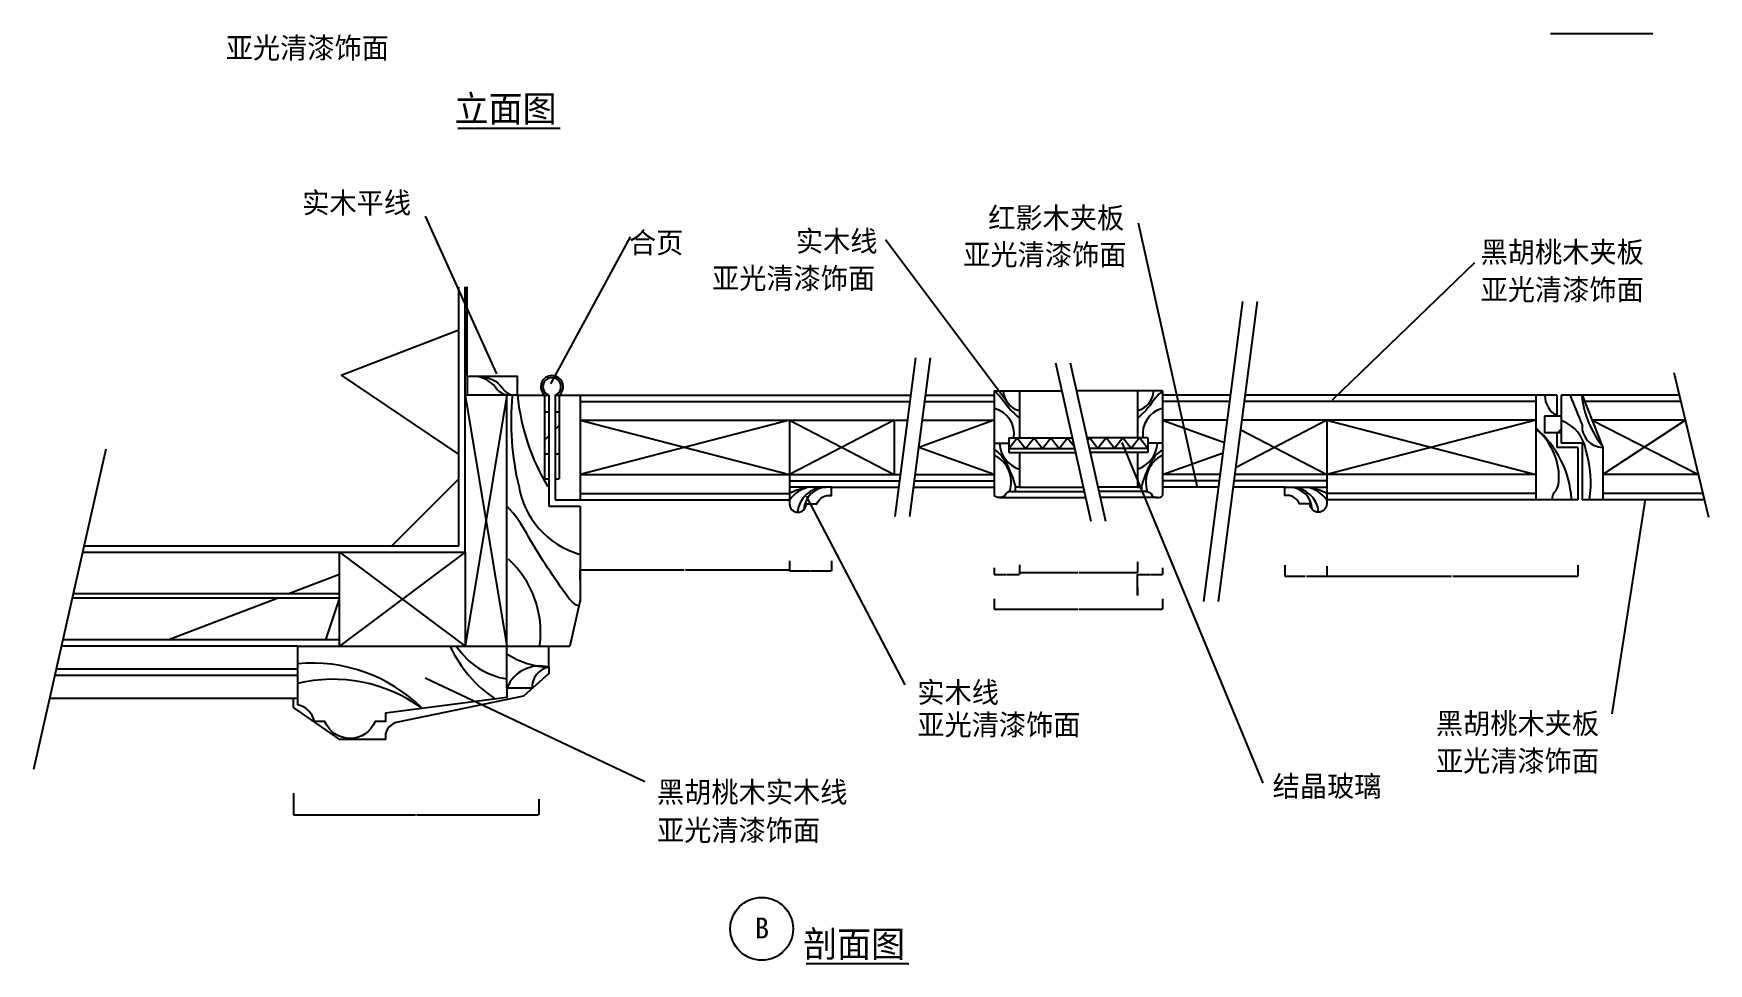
# Model space of a CAD drawing. Header units: metres. Extents: x 209 to 5416, y 225 to 6781.
# Drawn here: x 395 to 5197, y 225 to 2891 of the extents above; entities that cross this region are included whole.
import ezdxf

# ---------------------------------------------------------------- set-up
doc = ezdxf.new("R2010")
doc.units = ezdxf.units.M
for name, color, linetype in [('2', 2, 'Continuous'), ('3', 3, 'Continuous'), ('4', 4, 'Continuous'), ('7', 7, 'Continuous'), ('BH', 3, 'Continuous'), ('DIM', 3, 'Continuous'), ('TEXT', 3, 'Continuous')]:
    doc.layers.add(name, color=color, linetype=linetype)
doc.dimstyles.get("Standard").update_dxf_attribs({"dimtxt": 2.5, "dimasz": 2.5, "dimexe": 1.25, "dimexo": 0.625, "dimtad": 1, "dimcen": 2.5, "dimazin": 3, "dimtfac": 1, "dimtmove": 0, "dimatfit": 3})

# ---------------------------------------------------------------- blocks, each defined once
blk = doc.blocks.new('*D6')
for p, q in [((1140.09, 713.57), (1140.09, 651.4)), ((1843.38, 695.57), (1843.38, 651.4)), ((1140.34, 651.4), (1490.235, 651.4)), ((1493.235, 651.4), (1843.13, 651.4))]:
    blk.add_line(p, q)
at = {"layer": 'Defpoints'}
for p in [(1140.09, 713.57), (1843.38, 695.57), (1140.09, 651.4)]:
    blk.add_point(p, dxfattribs=at)
at = {"layer": 'DIM', "insert": (1491.735, 651.4), "char_height": 1, "attachment_point": 5}
blk.add_mtext('120', dxfattribs=at)
blk = doc.blocks.new('*D10')
for p, q in [((1962.33, 1325.68), (1962.33, 1353.52)), ((1962.58, 1353.52), (2260.33, 1353.52)), ((2264.33, 1353.52), (2562.08, 1353.52)), ((2562.33, 1379.44), (2562.33, 1353.52))]:
    blk.add_line(p, q)
at = {"layer": 'Defpoints'}
for p in [(1962.33, 1353.52), (2562.33, 1379.44), (1962.33, 1325.68)]:
    blk.add_point(p, dxfattribs=at)
at = {"layer": 'DIM', "insert": (2262.33, 1353.52), "char_height": 1, "attachment_point": 5}
blk.add_mtext('100 ', dxfattribs=at)
blk = doc.blocks.new('*D12')
for p, q in [((3149.31, 1270.72), (3149.31, 1240.67)), ((3631.97, 1270.72), (3631.97, 1240.67)), ((3149.56, 1240.67), (3389.14, 1240.67)), ((3392.14, 1240.67), (3631.72, 1240.67))]:
    blk.add_line(p, q)
at = {"layer": 'Defpoints'}
for p in [(3149.31, 1270.72), (3631.97, 1270.72), (3149.31, 1240.67)]:
    blk.add_point(p, dxfattribs=at)
at = {"layer": 'BH', "insert": (3390.64, 1240.67), "char_height": 1, "attachment_point": 5}
blk.add_mtext('200', dxfattribs=at)
blk = doc.blocks.new('*D13')
for p, q in [((3149.31, 1359.6), (3149.31, 1339.72)), ((3221.31, 1359.6), (3221.31, 1339.72)), ((3149.56, 1339.72), (3184.31, 1339.72)), ((3186.31, 1339.72), (3221.06, 1339.72))]:
    blk.add_line(p, q)
at = {"layer": 'Defpoints'}
for p in [(3149.31, 1359.6), (3221.31, 1359.6), (3149.31, 1339.72)]:
    blk.add_point(p, dxfattribs=at)
at = {"layer": 'DIM', "insert": (3185.31, 1339.72), "char_height": 1, "attachment_point": 5}
blk.add_mtext('12', dxfattribs=at)
blk = doc.blocks.new('*D14')
for p, q in [((2562.33, 1379.44), (2562.33, 1350.93)), ((2562.58, 1350.93), (2621.33, 1350.93)), ((2623.33, 1350.93), (2682.08, 1350.93)), ((2682.33, 1379.44), (2682.33, 1350.93))]:
    blk.add_line(p, q)
at = {"layer": 'Defpoints'}
for p in [(2562.33, 1379.44), (2562.33, 1350.93), (2682.33, 1379.44)]:
    blk.add_point(p, dxfattribs=at)
at = {"layer": 'DIM', "insert": (2622.33, 1350.93), "char_height": 1, "attachment_point": 5}
blk.add_mtext('20', dxfattribs=at)
blk = doc.blocks.new('*D15')
for p, q in [((3221.31, 1367.67), (3221.31, 1345.72)), ((3221.56, 1345.72), (3389.14, 1345.72)), ((3392.14, 1345.72), (3559.72, 1345.72)), ((3559.97, 1376.8), (3559.97, 1345.72))]:
    blk.add_line(p, q)
at = {"layer": 'Defpoints'}
for p in [(3221.31, 1367.67), (3221.31, 1345.72), (3559.97, 1376.8)]:
    blk.add_point(p, dxfattribs=at)
at = {"layer": 'BH', "insert": (3390.64, 1345.72), "char_height": 1, "attachment_point": 5}
blk.add_mtext('176', dxfattribs=at)
blk = doc.blocks.new('*D16')
for p, q in [((3631.97, 1359.6), (3631.97, 1339.72)), ((3559.97, 1280.91), (3559.97, 1339.72)), ((3560.22, 1339.72), (3594.97, 1339.72)), ((3596.97, 1339.72), (3631.72, 1339.72))]:
    blk.add_line(p, q)
at = {"layer": 'Defpoints'}
for p in [(3631.97, 1359.6), (3559.97, 1339.72), (3559.97, 1280.91)]:
    blk.add_point(p, dxfattribs=at)
at = {"layer": 'DIM', "insert": (3595.97, 1339.72), "char_height": 1, "attachment_point": 5}
blk.add_mtext('12', dxfattribs=at)
blk = doc.blocks.new('*D20')
for p, q in [((4102.5, 1364.14), (4102.5, 1335.3)), ((4822.5, 1367.29), (4822.5, 1335.3)), ((4102.75, 1335.3), (4460.5, 1335.3)), ((4464.5, 1335.3), (4822.25, 1335.3))]:
    blk.add_line(p, q)
at = {"layer": 'Defpoints'}
for p in [(4102.5, 1364.14), (4822.5, 1367.29), (4102.5, 1335.3)]:
    blk.add_point(p, dxfattribs=at)
at = {"layer": 'DIM', "insert": (4462.5, 1335.3), "char_height": 1, "attachment_point": 5}
blk.add_mtext('100 ', dxfattribs=at)
blk = doc.blocks.new('*D21')
for p, q in [((3982.5, 1367.29), (3982.5, 1335.3)), ((4102.5, 1364.14), (4102.5, 1335.3)), ((3982.75, 1335.3), (4040.5, 1335.3)), ((4044.5, 1335.3), (4102.25, 1335.3))]:
    blk.add_line(p, q)
at = {"layer": 'Defpoints'}
for p in [(3982.5, 1367.29), (4102.5, 1364.14), (3982.5, 1335.3)]:
    blk.add_point(p, dxfattribs=at)
at = {"layer": 'DIM', "insert": (4042.5, 1335.3), "char_height": 1, "attachment_point": 5}
blk.add_mtext('20  ', dxfattribs=at)

msp = doc.modelspace()

# ---------------------------------------------------------------- hatches: boundary and pattern name
at = {"layer": '3'}
h = msp.add_hatch(dxfattribs=at)
h.set_pattern_fill('DOLMIT', scale=60)
h.paths.add_polyline_path([(4841.7, 1836.53), (4863.3, 1782.53), (5130.83, 1782.53), (5117.94, 1836.53)])
h.paths.add_polyline_path([(5180.96, 1572.53), (5168.07, 1626.53), (4894.5, 1626.53), (4894.5, 1572.53)])
at = {"layer": 'BH'}
h = msp.add_hatch(dxfattribs=at)
h.set_pattern_fill('ANSI31', scale=400)
h.paths.add_polyline_path([(1614.33, 2165.25), (718.62, 2165.25), (601.85, 1699.4), (539.42, 1422.53), (1614.33, 1422.53)])
h = msp.add_hatch(dxfattribs=at)
h.set_pattern_fill('AR-CONC', scale=50)
h.paths.add_polyline_path([(1614.33, 2165.25), (718.62, 2165.25), (601.85, 1699.4), (539.42, 1422.53), (1614.33, 1422.53)])
h = msp.add_hatch(dxfattribs=at)
h.set_pattern_fill('ANSI31', scale=30)
h.paths.add_polyline_path([(1860.22, 1854.53), (1872.33, 1854.53, -5.55), (1890.33, 1854.53), (1902.45, 1854.53, 2.65)])
h.paths.add_polyline_path([(1890.33, 1686.53), (1902.33, 1686.53), (1902.33, 1806.53), (1890.33, 1806.53)])
h.paths.add_polyline_path([(1872.33, 1806.53), (1860.33, 1806.53), (1860.33, 1686.53), (1872.33, 1686.53)])
h = msp.add_hatch(dxfattribs=at)
h.set_pattern_fill('LINE', scale=150)
h.paths.add_polyline_path([(2907.94, 1836.53), (2910.27, 1854.53), (1962.33, 1854.53), (1962.33, 1836.53)])
h.paths.add_polyline_path([(2562.33, 1554.53), (2562.33, 1572.53), (1962.33, 1572.53), (1962.33, 1554.53)])
h.paths.add_polyline_path([(2682.33, 1590.53), (2876.09, 1590.53), (2878.42, 1608.53), (2562.33, 1608.53), (2562.33, 1590.53)])
h.paths.add_polyline_path([(2952.27, 1854.53), (2949.94, 1836.53), (3149.31, 1836.53), (3149.31, 1854.59)])
h.paths.add_polyline_path([(2920.42, 1608.53), (2918.09, 1590.53), (3149.31, 1590.53), (3149.31, 1608.53)])
h = msp.add_hatch(dxfattribs=at)
h.set_pattern_fill('DOLMIT', scale=60)
h.paths.add_polyline_path([(1962.33, 1836.53), (1962.33, 1782.53), (2900.95, 1782.53), (2907.94, 1836.53)])
h.paths.add_polyline_path([(3149.31, 1782.53), (3149.31, 1836.53), (2949.94, 1836.53), (2942.95, 1782.53)])
h.paths.add_polyline_path([(1962.33, 1626.53), (1962.33, 1572.53), (2562.33, 1572.53), (2562.33, 1626.53)])
h = msp.add_hatch(dxfattribs=at)
h.set_pattern_fill('LINE', scale=150)
h.paths.add_polyline_path([(3824.98, 1836.53), (3827.31, 1854.53), (3631.97, 1854.59), (3631.97, 1836.53)])
h.paths.add_polyline_path([(3793.12, 1590.53), (3795.45, 1608.53), (3631.97, 1608.53), (3631.97, 1590.53)])
h = msp.add_hatch(dxfattribs=at)
h.set_pattern_fill('DOLMIT', scale=60)
h.paths.add_polyline_path([(3817.99, 1782.53), (3824.98, 1836.53), (3756.89, 1836.53), (3631.97, 1836.53), (3631.97, 1782.53)])
h.paths.add_polyline_path([(4702.5, 1782.53), (4702.5, 1836.53), (3866.98, 1836.53), (3859.99, 1782.53)])
h.paths.add_polyline_path([(4702.5, 1572.53), (4702.5, 1626.53), (4102.5, 1626.53), (4102.5, 1572.53)])
h.paths.add_polyline_path([(3839.79, 1626.53), (3837.45, 1608.53), (4102.5, 1608.53), (4102.5, 1626.53)])
h.paths.add_polyline_path([(3631.97, 1626.53), (3631.97, 1608.53), (3795.45, 1608.53), (3797.79, 1626.53)])
h = msp.add_hatch(dxfattribs=at)
h.set_pattern_fill('LINE', scale=150)
h.paths.add_polyline_path([(4702.5, 1836.53), (4702.5, 1854.53), (3869.31, 1854.53), (3866.98, 1836.53)])
h = msp.add_hatch(dxfattribs=at)
h.set_pattern_fill('LINE', scale=150)
h.paths.add_polyline_path([(4834.5, 1854.53), (4841.7, 1836.53), (5117.94, 1836.53), (5113.64, 1854.53)])
h.paths.add_polyline_path([(5185.26, 1554.53), (5180.96, 1572.53), (4894.5, 1572.53), (4894.5, 1554.53)])
h = msp.add_hatch(dxfattribs=at)
h.set_pattern_fill('ANSI31', scale=48)
h.paths.add_polyline_path([(4774.5, 1746.53), (4774.5, 1794.53), (4726.5, 1794.53), (4726.5, 1746.53)])
h = msp.add_hatch(dxfattribs=at)
h.set_pattern_fill('DOLMIT', scale=24)
h.paths.add_polyline_path([(2878.42, 1608.53), (2880.75, 1626.53), (2562.33, 1626.53), (2562.33, 1608.53)])
h.paths.add_polyline_path([(3149.31, 1608.53), (3149.31, 1626.53), (2922.75, 1626.53), (2920.42, 1608.53)])
h = msp.add_hatch(dxfattribs=at)
h.set_pattern_fill('LINE', scale=48)
h.paths.add_polyline_path([(3837.45, 1608.53), (3835.12, 1590.53), (3982.5, 1590.53), (4102.5, 1590.53), (4102.5, 1608.53)])
h = msp.add_hatch(dxfattribs=at)
h.set_pattern_fill('AR-CONC', scale=30)
h.paths.add_polyline_path([(1272.33, 1284.53), (1272.33, 1404.53), (535.36, 1404.53), (508.3, 1284.53)])
h.paths.add_polyline_path([(505.6, 1272.53), (478.54, 1152.53), (1272.33, 1152.53), (1272.33, 1272.53)])

# ---------------------------------------------------------------- linework, layer by layer
at = {"layer": '2'}
for p, q in [((1632.33, 1404.53), (1632.33, 2165.25)), ((535.36, 1404.53), (1632.33, 1404.53))]:
    msp.add_line(p, q, dxfattribs=at)
at = {"layer": '3'}
for p, q in [((1614.33, 1422.53), (1614.33, 2165.25)), ((1614.33, 1422.53), (1614.33, 2165.25)), ((3750.65, 1262.52), (3862.02, 2122.55)), ((3792.65, 1262.52), (3904.02, 2122.55)), ((2865.18, 1506.25), (2924.08, 1961.11)), ((2907.18, 1506.25), (2966.08, 1961.11)), ((3324.76, 1947.4), (3426.4, 1492.66)), ((3366.76, 1947.4), (3468.4, 1492.66)), ((1752.33, 1854.53), (1632.33, 1134.53)), ((1632.33, 1854.53), (1752.33, 1134.53)), ((1860.33, 1854.53), (1860.33, 1614.53)), ((1902.33, 1854.53), (1902.33, 1614.53)), ((1902.33, 1854.53), (1902.33, 1614.53)), ((1962.33, 1854.53), (1962.33, 1554.53)), ((1860.33, 1806.53), (1872.33, 1806.53)), ((1890.33, 1806.53), (1902.33, 1806.53)), ((2562.33, 1782.53), (1962.33, 1626.53)), ((1962.33, 1782.53), (2562.33, 1626.53)), ((2562.33, 1782.53), (2562.33, 1542.53)), ((2862.33, 1782.53), (2562.33, 1626.53)), ((2562.33, 1782.53), (2862.33, 1626.53)), ((2862.33, 1782.53), (2862.33, 1626.53)), ((3149.31, 1782.53), (2932.85, 1704.53)), ((4102.5, 1782.53), (4102.5, 1542.53)), ((601.85, 1699.4), (394.84, 781.33)), ((1860.33, 1686.53), (1872.33, 1686.53)), ((1890.33, 1686.53), (1902.33, 1686.53)), ((3149.31, 1626.53), (2932.85, 1704.53)), ((3191.31, 1701.6), (3379.69, 1701.66)), ((3589.97, 1701.6), (3421.69, 1701.65)), ((1860.33, 1614.53), (1872.33, 1614.53)), ((1890.33, 1614.53), (1902.33, 1614.53)), ((2562.33, 1608.53), (2878.42, 1608.53)), ((2682.33, 1590.53), (2562.33, 1590.53)), ((2920.42, 1608.53), (3149.31, 1608.53)), ((3795.45, 1608.53), (3631.97, 1608.53)), ((3795.45, 1608.53), (3786.41, 1608.53)), ((3860.86, 1608.53), (3837.45, 1608.53)), ((3982.5, 1590.53), (4102.5, 1590.53)), ((539.42, 1422.53), (1614.33, 1422.53)), ((539.42, 1422.53), (1614.33, 1422.53)), ((1632.33, 1404.53), (1272.33, 1134.53)), ((1272.33, 1404.53), (1632.33, 1134.53)), ((1272.33, 1272.53), (505.6, 1272.53)), ((1272.33, 1284.53), (508.3, 1284.53)), ((1272.33, 1152.53), (478.54, 1152.53)), ((1152.33, 1068.53), (459.6, 1068.53)), ((1152.33, 1050.53), (455.54, 1050.53)), ((1152.33, 966.53), (1152.33, 984.53))]:
    msp.add_line(p, q, dxfattribs=at)
for points in [[(1902.45, 1854.53, 2.65), (1860.22, 1854.53, 2.65)], [(1890.33, 1854.53, 5.55), (1872.33, 1854.53, 5.55)]]:
    msp.add_lwpolyline(points, format="xyb", dxfattribs=at)
at = {"layer": '4'}
for p, q in [((1638.33, 1908.53), (1638.33, 2165.25)), ((1638.33, 1908.53), (1782.33, 1908.53)), ((1782.33, 1854.53), (1782.33, 1908.53)), ((1752.33, 1014.53), (1752.33, 1854.53)), ((1782.33, 1854.53), (1872.33, 1854.53)), ((1872.33, 1854.53), (1872.33, 1554.53)), ((1872.33, 1854.53), (1872.33, 1536.53)), ((1890.33, 1854.53), (2910.27, 1854.53)), ((1890.33, 1854.53), (1890.33, 1554.53)), ((2952.27, 1854.53), (3149.31, 1854.59)), ((3149.31, 1866.59), (3342.81, 1866.63)), ((3149.31, 1866.59), (3149.31, 1566.53)), ((3221.31, 1866.6), (3221.31, 1731.61)), ((3631.97, 1866.59), (3384.81, 1866.65)), ((3559.97, 1866.6), (3559.97, 1731.61)), ((3631.97, 1866.59), (3631.97, 1566.53)), ((3827.31, 1854.53), (3631.97, 1854.59)), ((3827.31, 1854.53), (3754.56, 1854.53)), ((4762.5, 1854.53), (3869.31, 1854.53)), ((4762.5, 1854.53), (4762.5, 1794.53)), ((5113.64, 1854.53), (4774.5, 1854.53)), ((4774.5, 1854.53), (4774.5, 1716.53)), ((4762.5, 1746.53), (4762.5, 1704.53)), ((3221.31, 1689.61), (3221.31, 1590.53)), ((3559.97, 1689.61), (3559.97, 1590.53)), ((4822.5, 1704.53), (4762.5, 1704.53)), ((4834.5, 1716.53), (4774.5, 1716.53)), ((4822.5, 1704.53), (4822.5, 1554.53)), ((4834.5, 1716.53), (4834.5, 1554.53)), ((2682.33, 1590.53), (2876.09, 1590.53)), ((2918.09, 1590.53), (3149.31, 1590.53)), ((3221.31, 1590.53), (3209.31, 1590.53)), ((3209.31, 1590.53), (3209.31, 1578.53)), ((3559.97, 1590.53), (3571.97, 1590.53)), ((3571.97, 1590.53), (3571.97, 1578.53)), ((3793.12, 1590.53), (3631.97, 1590.53)), ((3793.12, 1590.53), (3788.74, 1590.53)), ((3982.5, 1590.53), (3835.12, 1590.53)), ((3863.19, 1590.53), (3835.12, 1590.53)), ((1890.33, 1554.53), (2562.33, 1554.53)), ((3164.31, 1560.53), (3411.23, 1560.53)), ((3197.31, 1578.53), (3209.31, 1578.53)), ((3616.97, 1560.53), (3453.23, 1560.53)), ((3583.97, 1578.53), (3571.97, 1578.53)), ((4822.5, 1554.53), (4102.5, 1554.53)), ((5185.26, 1554.53), (4834.5, 1554.53)), ((1872.33, 1536.53), (1962.33, 1536.53)), ((1962.33, 1536.53), (1962.33, 1262.48)), ((1962.33, 1266.53), (1932.33, 1134.53)), ((1872.33, 1074.53), (1872.33, 1134.53)), ((1872.33, 1134.53), (1932.33, 1134.53)), ((1152.33, 984.53), (440.66, 984.53))]:
    msp.add_line(p, q, dxfattribs=at)
for points in [[(2562.33, 1542.53, 1), (2610.33, 1542.53), (2640.33, 1542.53, -0.35), (2682.33, 1566.53), (2682.33, 1590.53)], [(4102.5, 1542.53, -1), (4054.5, 1542.53), (4024.5, 1542.53, 0.35), (3982.5, 1566.53), (3982.5, 1590.53)], [(3197.31, 1578.53, 0.29), (3179.31, 1566.53, -0.4), (3149.31, 1566.53)], [(3583.97, 1578.53, -0.29), (3601.97, 1566.53, 0.4), (3631.97, 1566.53)], [(1872.33, 1074.53, 0.37), (1824.33, 1014.53), (1752.33, 1014.53), (1752.33, 987.38), (1404.33, 942.53), (1404.33, 918.53), (1374.33, 918.53, -0.67), (1230.33, 918.53), (1200.33, 918.53, 0.3), (1152.33, 966.53), (1152.33, 1134.53), (1272.33, 1134.53), (1632.33, 1134.53), (1872.33, 1134.53)]]:
    msp.add_lwpolyline(points, format="xyb", dxfattribs=at)
at = {"layer": '7'}
for p, q in [((1962.33, 1836.53), (2907.94, 1836.53)), ((2949.94, 1836.53), (3149.31, 1836.53)), ((3824.98, 1836.53), (3631.97, 1836.53)), ((3824.98, 1836.53), (3756.89, 1836.53)), ((4702.5, 1836.53), (3866.98, 1836.53)), ((4702.5, 1854.53), (4702.5, 1554.53)), ((4834.5, 1854.53), (4894.5, 1704.53)), ((5117.94, 1836.53), (4841.7, 1836.53)), ((1962.33, 1782.53), (2900.95, 1782.53)), ((2942.95, 1782.53), (3149.31, 1782.53)), ((3817.99, 1782.53), (3631.97, 1782.53)), ((3817.99, 1782.53), (3763.88, 1782.53)), ((4702.5, 1782.53), (3859.99, 1782.53)), ((4726.5, 1794.53), (4726.5, 1746.53)), ((4774.5, 1794.53), (4726.5, 1794.53)), ((5130.83, 1782.53), (4863.3, 1782.53)), ((3191.31, 1731.6), (3372.98, 1731.66)), ((3191.31, 1731.6), (3191.31, 1689.6)), ((3589.97, 1731.6), (3414.98, 1731.65)), ((3589.97, 1731.6), (3589.97, 1689.6)), ((4774.5, 1746.53), (4726.5, 1746.53)), ((3149.36, 1716.59), (3191.31, 1716.6)), ((3191.31, 1689.6), (3382.37, 1689.66)), ((3589.97, 1689.6), (3424.37, 1689.65)), ((3631.92, 1716.59), (3589.97, 1716.6)), ((4894.5, 1704.53), (4894.5, 1554.53)), ((1962.33, 1626.53), (2880.75, 1626.53)), ((2922.75, 1626.53), (3149.31, 1626.53)), ((3221.31, 1590.53), (3404.53, 1590.53)), ((3559.97, 1590.53), (3446.53, 1590.53)), ((3797.79, 1626.53), (3631.97, 1626.53)), ((3797.79, 1626.53), (3784.08, 1626.53)), ((3858.53, 1626.53), (3839.79, 1626.53)), ((4702.5, 1626.53), (3839.79, 1626.53)), ((5168.07, 1626.53), (4894.5, 1626.53)), ((1962.33, 1572.53), (2562.33, 1572.53)), ((3209.31, 1578.53), (3407.21, 1578.53)), ((3571.97, 1578.53), (3449.21, 1578.53)), ((4702.5, 1572.53), (4102.5, 1572.53)), ((5180.96, 1572.53), (4894.5, 1572.53)), ((1272.33, 1134.53), (1272.33, 1404.53)), ((1632.33, 1404.53), (1632.33, 1134.53)), ((1152.33, 1134.53), (474.48, 1134.53))]:
    msp.add_line(p, q, dxfattribs=at)
msp.add_lwpolyline([(1872.33, 1074.53), (1872.33, 1056.75), (1799.57, 990.9), (1434.33, 915.53, 0.39), (1404.33, 867.53), (1272.66, 867.53), (1140.33, 959.22), (1140.33, 984.53)], format="xyb", dxfattribs=at)
at = {"layer": 'BH'}
for p, q in [((1638.33, 1908.53), (1638.33, 1854.53)), ((5098.12, 1919.52), (5197.09, 1504.95)), ((1752.33, 1854.53), (1632.33, 1854.53)), ((1782.33, 1854.53), (1752.33, 1854.53)), ((3631.97, 1782.53), (3809.69, 1718.49)), ((4102.5, 1782.53), (3842.48, 1647.32)), ((4702.5, 1782.53), (4102.5, 1626.53)), ((4102.5, 1782.53), (4702.5, 1626.53)), ((4863.3, 1782.53), (5168.07, 1626.53)), ((5130.83, 1782.53), (4894.5, 1626.53)), ((3856.36, 1754.52), (4102.5, 1626.53)), ((3631.97, 1626.53), (3805.9, 1689.2)), ((4102.5, 1608.53), (3837.45, 1608.53))]:
    msp.add_line(p, q, dxfattribs=at)
for points in [[(1669.58, 1907.86, -0.26), (1741.48, 1872.3, 0.19), (1768.37, 1854.53, 0.19)], [(3150.93, 1865.08, -0.08), (3183.08, 1827.85, 0.05), (3219.61, 1789.88, 0.27)], [(3560.94, 1810.32, 0.32), (3606.24, 1865.08, 0.32)], [(3630.35, 1865.08, 0.08), (3598.2, 1827.85, -0.05), (3561.67, 1789.88, -0.27)], [(4800.63, 1853.84, 0.01), (4834.68, 1769.07, 0.43), (4893.81, 1704.6)], [(3631.08, 1816.16, 0.38), (3575.55, 1732.2, 0.38)], [(4856.18, 1554.16, 0.11), (4845.43, 1697.43, 0.27), (4776.74, 1780.41)], [(4748.66, 1554.16, -0.18), (4760.61, 1582.22, 0.13), (4768.38, 1615.05, 0.23), (4702.67, 1757.13, 0.23)], [(3150.93, 1697.15, -0.14), (3181.62, 1662.83, -0.06), (3210.11, 1591.28, 0.22)], [(3560.21, 1642.39, 0.3), (3617.2, 1716.13, 0.3)], [(3630.35, 1697.15, 0.14), (3599.66, 1662.83, 0.06), (3571.17, 1591.28, -0.22)], [(3631.08, 1681.82, 0.37), (3587.88, 1578.07, 0.37)], [(1785.91, 1595.65, 0.29), (1959.36, 1398.36, 0.29)], [(1955.13, 1250.39, -0.13), (1921.28, 1284.21, -0.03), (1808.78, 1457.55, 0.06), (1754.89, 1533.65, 0.28)]]:
    msp.add_lwpolyline(points, format="xyb", dxfattribs=at)
for points in [[(3191.31, 1701.6), (3215.31, 1731.6), (3239.31, 1701.6), (3263.31, 1731.6), (3287.31, 1701.6), (3311.31, 1731.6), (3335.31, 1701.6), (3359.31, 1731.6), (3378.3, 1707.86)], [(3589.97, 1701.6), (3565.97, 1731.6), (3541.97, 1701.6), (3517.97, 1731.6), (3493.97, 1701.6), (3469.97, 1731.6), (3445.97, 1701.6), (3421.97, 1731.6), (3416.52, 1724.79)]]:
    msp.add_lwpolyline(points, dxfattribs=at)
for centre, radius, start, end in [((1653.81, 1824.68), 83.89, 39.39, 82.53), ((1765.97, 1910.14), 57.26, 214.25, 256.22), ((2555.37, 1778.53), 791.21, 174.66, 193.47), ((2417.56, 1918.18), 638.41, 185.72, 210.79), ((3235.66, 1869.11), 60.76, 183.8, 255.39), ((4793.83, 1853.78), 66.08, 179.95, 242.18), ((5110.46, 1881.62), 277.89, 185.99, 218.78), ((3131.09, 1743.19), 75.44, 351.62, 75.33), ((4514.14, 1538.31), 290.65, 3.6, 49.56), ((3111.92, 1605.01), 85.82, 341.71, 63.51), ((3248.46, 1722.44), 84.61, 184.28, 251.11), ((2657.27, 1386.28), 208.98, 102.21, 117.11), ((2638.44, 1501.13), 92.14, 104.03, 144.85), ((2662.09, 1512.76), 76.93, 89.38, 174.79), ((2669.81, 1523.77), 66.34, 92.57, 176.42), ((3995.02, 1523.77), 66.34, 3.58, 87.43), ((4002.74, 1512.76), 76.93, 5.21, 90.62), ((4026.4, 1501.13), 92.14, 35.15, 75.97), ((4007.56, 1386.28), 208.98, 62.89, 77.79), ((1563, 1173.71), 285.83, 352.75, 47.45), ((1928.23, 1293.19), 374.36, 205.29, 236.01), ((1786, 1251.82), 213.73, 213.4, 261.06), ((1880.15, 1307.27), 232.87, 236.94, 268.08), ((1193.63, 637.62), 448.6, 45.55, 95.29), ((1846.26, 976.67), 101.27, 75.08, 158.05), ((1254.21, 610.34), 429.48, 53.82, 103.85)]:
    msp.add_arc(centre, radius, start, end, dxfattribs=at)
at = {"layer": 'DIM'}
msp.add_line((3559.97, 1303.34), (3559.97, 1279.85), dxfattribs=at)
at = {"layer": 'TEXT'}
for p, q in [((4743.96, 2891.31), (5037.84, 2891.31)), ((1611.13, 2620.01), (1905.01, 2620.01)), ((2610.44, 224.87), (2904.31, 224.87))]:
    msp.add_line(p, q, dxfattribs=at)
msp.add_circle((2482.66, 324.38), 90, dxfattribs=at)

# ---------------------------------------------------------------- texts
at = {"layer": '3', "char_height": 48, "attachment_point": 1}
for s, insert in [('\\A1; \\P  ', (2808.09, 1379.67)), ('\\A1; \\P  \\P    ', (2135.39, 865.56))]:
    msp.add_mtext(s, dxfattribs=dict(at, insert=insert))
at = {"layer": 'DIM'}
msp.add_text('B', height=60, dxfattribs=at).set_placement((2462.98, 296.56))
at = {"layer": 'TEXT'}
for s, height, p in [('亚光清漆饰面', 60, (946.03, 2820.03)), ('立面图', 75, (1601.94, 2638.45)), ('实木平线', 60, (1165.29, 2375.82)), ('红影木夹板', 60, (3131.86, 2332.65)), ('合页', 60, (2101.98, 2261.68)), ('实木线', 60, (2580.54, 2265.98)), ('亚光清漆饰面', 60, (3060.42, 2227.34)), ('黑胡桃木夹板', 60, (4543.59, 2234.6)), ('亚光清漆饰面', 60, (2340.18, 2159.43)), ('亚光清漆饰面', 60, (4543.59, 2126.92)), ('实木线', 60, (2928.71, 972.32)), ('亚光清漆饰面', 60, (2928.71, 879.41)), ('黑胡桃木夹板', 60, (4415.45, 883.18)), ('亚光清漆饰面', 60, (4415.45, 775.5)), ('结晶玻璃', 60, (3947.51, 703.24)), ('黑胡桃木实木线', 60, (2182.31, 686.38)), ('亚光清漆饰面', 60, (2182.31, 576.95)), ('剖面图', 75, (2601.24, 243.31))]:
    msp.add_text(s, height=height, dxfattribs=at).set_placement(p)

# ---------------------------------------------------------------- dimensions: what is measured, and where the dimension line sits
at = {"layer": 'BH'}
for base, p1, p2, text, picture, middle in [((3221.31, 1345.72), (3221.31, 1367.67), (3559.97, 1376.8), '176', '*D15', (3390.64, 1345.72)), ((3149.31, 1240.67), (3149.31, 1270.72), (3631.97, 1270.72), '200', '*D12', (3390.64, 1240.67))]:
    dim = msp.add_linear_dim(base=base, p1=p1, p2=p2, text=text, dimstyle='Standard', dxfattribs=at)
    dim.commit()
    dim.dimension.update_dxf_attribs({"geometry": picture, "text_midpoint": middle})
at = {"layer": 'DIM'}
for base, p1, p2, text, picture, middle in [((1962.33, 1353.52), (1962.33, 1325.68), (2562.33, 1379.44), '100 ', '*D10', (2262.33, 1353.52)), ((2562.33, 1350.93), (2562.33, 1379.44), (2682.33, 1379.44), '20', '*D14', (2622.33, 1350.93)), ((3149.31, 1339.72), (3149.31, 1359.6), (3221.31, 1359.6), '12', '*D13', (3185.31, 1339.72)), ((3559.97, 1339.72), (3559.97, 1280.91), (3631.97, 1359.6), '12', '*D16', (3595.97, 1339.72)), ((3982.5, 1335.3), (3982.5, 1367.29), (4102.5, 1364.14), '20  ', '*D21', (4042.5, 1335.3)), ((4102.5, 1335.3), (4102.5, 1364.14), (4822.5, 1367.29), '100 ', '*D20', (4462.5, 1335.3)), ((1140.09, 651.4), (1140.09, 713.57), (1843.38, 695.57), '120', '*D6', (1491.735, 651.4))]:
    dim = msp.add_linear_dim(base=base, p1=p1, p2=p2, text=text, dimstyle='Standard', dxfattribs=at)
    dim.commit()
    dim.dimension.update_dxf_attribs({"geometry": picture, "text_midpoint": middle})

# ---------------------------------------------------------------- leaders
at = {"layer": 'TEXT'}
for points in [[(1722.83, 1915.65), (1518.78, 2367.4)], [(1878.51, 1886.5), (2106.69, 2308.66)], [(3731.97, 1590.08), (3562.96, 2347.56)], [(3195.49, 1821.63), (2837.88, 2299.31)], [(4119.32, 1840.91), (4527.43, 2234.77)], [(3515.22, 1718.38), (3919.83, 742.05)], [(2609.74, 1564.31), (2892.96, 1023.95)], [(5015.8, 1556.56), (4919.56, 940.88)], [(1517.31, 1043.52), (2147.85, 746.49)]]:
    msp.add_leader(points, dimstyle='Standard', dxfattribs=at)

doc.saveas('drawing.dxf')
